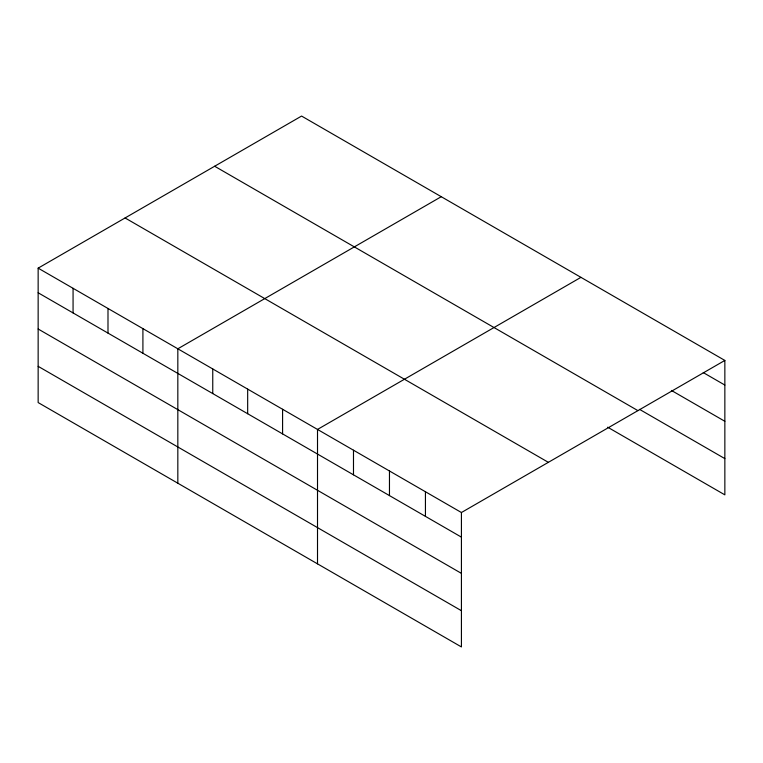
<?xml version="1.0" encoding="UTF-8"?>
<svg xmlns="http://www.w3.org/2000/svg" width="763" height="763" viewBox="0 0 763 763"><rect width="100%" height="100%" fill="white"/><g stroke="black" fill="none" stroke-linecap="round" stroke-linejoin="round"><path stroke-width="1.14" d="M38.15 268.147L461.424 512.526L461.424 646.938L38.15 402.568L38.15 268.147L301.576 116.062L724.85 360.432L724.85 494.853L607.663 427.194M441.262 196.701L177.827 348.796L177.827 483.208M580.939 277.351L317.513 429.435L317.513 563.857M461.424 512.526L724.85 360.432M703.267 372.592L724.85 385.057M671.392 390.427L724.85 421.29M639.528 409.359L724.85 458.62M214.651 166.248L637.916 410.628M125.084 217.96L548.349 462.33M38.15 292.773L461.424 537.142M38.15 329.006L461.424 573.375M38.15 366.335L461.424 610.705M425.439 491.754L425.439 516.37M389.464 470.981L389.464 495.597M353.488 450.208L353.488 474.824M282.587 409.273L282.587 433.899M247.67 389.111L247.67 413.737M212.753 368.958L212.753 393.574M142.91 328.634L142.91 353.25M107.993 308.471L107.993 333.088M73.067 288.309L73.067 312.925"/></g></svg>
